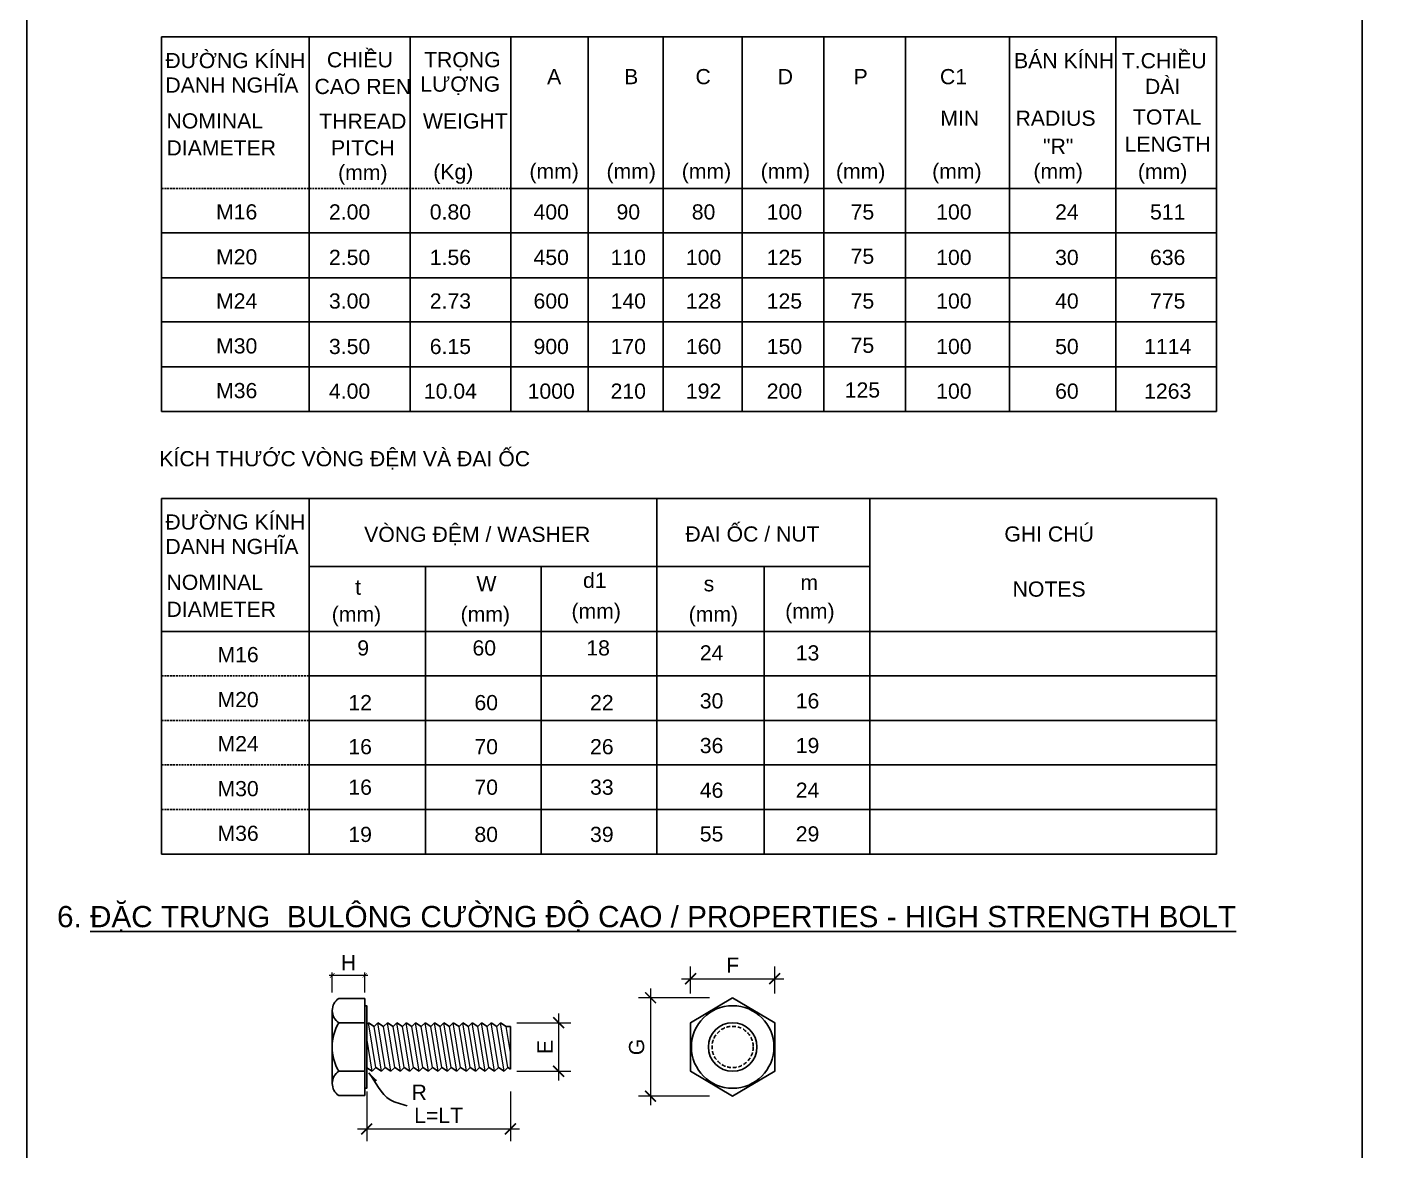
# Model space of a CAD drawing. Header units: millimetres. Extents: x -205508 to -110432, y 549193 to 571297.
# Drawn here: x -134922 to -132698, y 551479 to 553330 of the extents above; entities that cross this region are included whole.
import ezdxf
from ezdxf.enums import TextEntityAlignment as Align

# ---------------------------------------------------------------- set-up
doc = ezdxf.new("R2010")
doc.units = ezdxf.units.MM
doc.header["$LTSCALE"] = 25
doc.header["$MEASUREMENT"] = 0
doc.header["$PDSIZE"] = 50
doc.linetypes.add('DETAIL$0$HIDDEN', pattern=[0.375, 0.25, -0.125])
doc.linetypes.add('DETAIL$0$HIDDEN2', pattern=[0.1875, 0.125, -0.0625])
for name, color, linetype, lineweight in [('DETAIL$0$HATCH', 8, 'Continuous', 5), ('DETAIL$0$S-Bolts', 2, 'Continuous', 25), ('DETAIL$0$S-Border', 7, 'Continuous', 25), ('DETAIL$0$S-Dim', 8, 'Continuous', 20), ('DETAIL$0$S-Text-EN', 3, 'Continuous', 25), ('DETAIL$0$S-Text-VN', 7, 'Continuous', 25)]:
    doc.layers.add(name, color=color, linetype=linetype, lineweight=lineweight)
doc.layers.add('DETAIL$0$S-Stif', color=7, linetype='Continuous')
doc.layers.add('DETAIL$0$Standard', color=7, linetype='Continuous')
doc.styles.add('DETAIL$0$ABBO-S', font='arial.ttf')
doc.styles.add('DETAIL$0$S-TEXT-VN', font='arial.ttf')
doc.dimstyles.new('DETAIL$0$S-1-10', dxfattribs={"dimscale": 10, "dimtxt": 2.5, "dimasz": 1.8, "dimexe": 2, "dimexo": 2, "dimgap": 1, "dimtad": 1, "dimdec": 0, "dimzin": 12, "dimdsep": 46, "dimtxsty": 'DETAIL$0$S-TEXT-VN', "dimblk": 'DETAIL$0$_ArchTick', "dimcen": -1, "dimdle": 1.5, "dimclrd": 8, "dimclre": 8, "dimclrt": 7, "dimadec": 0, "dimazin": 0, "dimtfac": 1, "dimtdec": 0, "dimtix": 1, "dimtofl": 0, "dimtmove": 0, "dimatfit": 2, "dimfxl": 1, "dimtolj": 1, "dimtzin": 0, "dimlwd": -1, "dimlwe": -1, "dimarcsym": 0})

# ---------------------------------------------------------------- blocks, each defined once
blk = doc.blocks.new('DETAIL$0$bolt lienket')
for p, q in [((-60, 20.35), (-70.72, 20.35)), ((-60, -19.65), (-60, 20.35)), ((-73.4, -14.65), (-73.4, 15.35)), ((-59.2, 9.63), (-58.46, 10.35)), ((-58.46, 10.35), (-56.12, 8.85)), ((-56.12, 8.85), (-54.58, 10.35)), ((-54.58, 10.35), (-52.24, 8.85)), ((-52.24, 8.85), (-50.7, 10.35)), ((-50.7, 10.35), (-48.35, 8.85)), ((-48.35, 8.85), (-46.81, 10.35)), ((-46.81, 10.35), (-44.47, 8.85)), ((-44.47, 8.85), (-42.93, 10.35)), ((-42.93, 10.35), (-40.59, 8.85)), ((-40.59, 8.85), (-39.05, 10.35)), ((-39.05, 10.35), (-36.71, 8.85)), ((-36.71, 8.85), (-35.17, 10.35)), ((-35.17, 10.35), (-32.82, 8.85)), ((-32.82, 8.85), (-31.28, 10.35)), ((-31.28, 10.35), (-28.94, 8.85)), ((-28.94, 8.85), (-27.4, 10.35)), ((-27.4, 10.35), (-25.06, 8.85)), ((-25.06, 8.85), (-23.52, 10.35)), ((-23.52, 10.35), (-21.18, 8.85)), ((-21.18, 8.85), (-19.64, 10.35)), ((-19.64, 10.35), (-17.29, 8.85)), ((-17.29, 8.85), (-15.76, 10.35)), ((-15.76, 10.35), (-13.41, 8.85)), ((-13.41, 8.85), (-11.87, 10.35)), ((-11.87, 10.35), (-9.53, 8.85)), ((-9.53, 8.85), (-7.99, 10.35)), ((-7.99, 10.35), (-5.65, 8.85)), ((-5.65, 8.85), (-4.11, 10.35)), ((-4.11, 10.35), (-1.77, 8.85)), ((-1.77, 8.85), (0, 8.85)), ((-59.2, -8.23), (-56.98, -9.65)), ((-56.98, -9.65), (-55.44, -8.15)), ((-55.44, -8.15), (-53.1, -9.65)), ((-53.1, -9.65), (-51.56, -8.15)), ((-51.56, -8.15), (-49.22, -9.65)), ((-49.22, -9.65), (-47.68, -8.15)), ((-47.68, -8.15), (-45.34, -9.65)), ((-45.34, -9.65), (-43.8, -8.15)), ((-43.8, -8.15), (-41.45, -9.65)), ((-41.45, -9.65), (-39.92, -8.15)), ((-39.92, -8.15), (-37.57, -9.65)), ((-37.57, -9.65), (-36.03, -8.15)), ((-36.03, -8.15), (-33.69, -9.65)), ((-33.69, -9.65), (-32.15, -8.15)), ((-32.15, -8.15), (-29.81, -9.65)), ((-29.81, -9.65), (-28.27, -8.15)), ((-28.27, -8.15), (-25.93, -9.65)), ((-25.93, -9.65), (-24.39, -8.15)), ((-24.39, -8.15), (-22.04, -9.65)), ((-22.04, -9.65), (-20.5, -8.15)), ((-20.5, -8.15), (-18.16, -9.65)), ((-18.16, -9.65), (-16.62, -8.15)), ((-16.62, -8.15), (-14.28, -9.65)), ((-14.28, -9.65), (-12.74, -8.15)), ((-12.74, -8.15), (-10.4, -9.65)), ((-10.4, -9.65), (-8.86, -8.15)), ((-8.86, -8.15), (-6.51, -9.65)), ((-6.51, -9.65), (-4.98, -8.15)), ((-4.98, -8.15), (-2.63, -9.65)), ((-2.63, -9.65), (-1.09, -8.15)), ((-1.09, -8.15), (0, -8.85)), ((-60, -19.65), (-70.72, -19.65))]:
    blk.add_line(p, q)
at = {"color": 4}
for p, q in [((-60, 10.35), (-70.72, 10.35)), ((-60, -9.65), (-70.72, -9.65))]:
    blk.add_line(p, q, dxfattribs=at)
blk.add_lwpolyline([(-60, -16.65), (-59.2, -16.65), (-59.2, 17.35), (-60, 17.35)], close=True)
blk.add_lwpolyline([(0, -8.85), (0, 8.85)])
for centre, radius, start, end in [((-67.4, 15.35), 6, 123.5573, 236.4427), ((-53.43, 0.35), 19.97, 149.9585, 210.0415), ((-67.4, -14.65), 6, 123.5573, 236.4427)]:
    blk.add_arc(centre, radius, start, end, dxfattribs=at)
at = {"layer": 'DETAIL$0$HATCH'}
for p, q in [((-55.44, -8.15), (-58.46, 10.35)), ((-53.1, -9.65), (-56.12, 8.85)), ((-51.56, -8.15), (-54.58, 10.35)), ((-49.22, -9.65), (-52.24, 8.85)), ((-47.68, -8.15), (-50.7, 10.35)), ((-45.34, -9.65), (-48.35, 8.85)), ((-43.8, -8.15), (-46.81, 10.35)), ((-41.45, -9.65), (-44.47, 8.85)), ((-39.92, -8.15), (-42.93, 10.35)), ((-37.57, -9.65), (-40.59, 8.85)), ((-36.03, -8.15), (-39.05, 10.35)), ((-33.69, -9.65), (-36.71, 8.85)), ((-32.15, -8.15), (-35.17, 10.35)), ((-29.81, -9.65), (-32.82, 8.85)), ((-28.27, -8.15), (-31.28, 10.35)), ((-25.93, -9.65), (-28.94, 8.85)), ((-24.39, -8.15), (-27.4, 10.35)), ((-22.04, -9.65), (-25.06, 8.85)), ((-20.5, -8.15), (-23.52, 10.35)), ((-18.16, -9.65), (-21.18, 8.85)), ((-16.62, -8.15), (-19.64, 10.35)), ((-14.28, -9.65), (-17.29, 8.85)), ((-12.74, -8.15), (-15.76, 10.35)), ((-10.4, -9.65), (-13.41, 8.85)), ((-8.86, -8.15), (-11.87, 10.35)), ((-6.51, -9.65), (-9.53, 8.85)), ((-4.98, -8.15), (-7.99, 10.35)), ((-2.63, -9.65), (-5.65, 8.85)), ((-1.09, -8.15), (-4.11, 10.35)), ((0, -1.98), (-1.77, 8.85)), ((-56.98, -9.65), (-59.2, 3.94))]:
    blk.add_line(p, q, dxfattribs=at)
blk = doc.blocks.new('DETAIL$0$_ArchTick')
at = {"color": 0, "linetype": 'ByBlock', "const_width": 0.15}
blk.add_lwpolyline([(-0.5, -0.5), (0.5, 0.5)], dxfattribs=at)
blk = doc.blocks.new('*D242')
at = {"layer": 'Defpoints', "color": 0, "transparency": 16777216}
for p in [(-134362.5, 551596.9), (-134125.7, 551596.9), (-134125.7, 551514.9)]:
    blk.add_point(p, dxfattribs=at)
at = {"layer": 'DETAIL$0$S-Dim', "color": 8, "transparency": 16777216}
for p, q in [((-134362.5, 551576.9), (-134362.5, 551494.9)), ((-134125.7, 551576.9), (-134125.7, 551494.9)), ((-134377.5, 551514.9), (-134110.7, 551514.9))]:
    blk.add_line(p, q, dxfattribs=at)
at = {"layer": 'DETAIL$0$S-Dim', "color": 8, "transparency": 16777216, "xscale": 18, "yscale": 18, "zscale": 18, "rotation": 180}
blk.add_blockref('DETAIL$0$_ArchTick', (-134362.5, 551514.9), dxfattribs=at)
at = {"layer": 'DETAIL$0$S-Dim', "color": 8, "transparency": 16777216, "xscale": 18, "yscale": 18, "zscale": 18}
blk.add_blockref('DETAIL$0$_ArchTick', (-134125.7, 551514.9), dxfattribs=at)
at = {"layer": 'DETAIL$0$S-Dim', "color": 7, "transparency": 16777216, "insert": (-134244.1, 551537.4), "char_height": 25, "attachment_point": 5, "style": 'DETAIL$0$ABBO-S'}
blk.add_mtext('\\A1;L=LT', dxfattribs=at)
blk = doc.blocks.new('*D243')
at = {"layer": 'Defpoints', "color": 0, "transparency": 16777216}
for p in [(-134135.2, 551690), (-134135.2, 551610), (-134046.3, 551610)]:
    blk.add_point(p, dxfattribs=at)
at = {"layer": 'DETAIL$0$S-Dim', "color": 8, "transparency": 16777216}
for p, q in [((-134115.2, 551690), (-134026.3, 551690)), ((-134046.3, 551705), (-134046.3, 551595)), ((-134115.2, 551610), (-134026.3, 551610))]:
    blk.add_line(p, q, dxfattribs=at)
at = {"layer": 'DETAIL$0$S-Dim', "color": 8, "transparency": 16777216, "xscale": 18, "yscale": 18, "zscale": 18}
for p, rotation in [((-134046.3, 551690), 90), ((-134046.3, 551610), 270)]:
    blk.add_blockref('DETAIL$0$_ArchTick', p, dxfattribs=dict(at, rotation=rotation))
at = {"layer": 'DETAIL$0$S-Dim', "color": 7, "transparency": 16777216, "insert": (-134068.8, 551650), "char_height": 25, "attachment_point": 5, "rotation": 90, "style": 'DETAIL$0$ABBO-S'}
blk.add_mtext('\\A1;E', dxfattribs=at)
blk = doc.blocks.new('*D244')
at = {"layer": 'Defpoints', "color": 0, "transparency": 16777216}
for p in [(-133690.3, 551762.4), (-133828.9, 551718.2), (-133690.3, 551718.2)]:
    blk.add_point(p, dxfattribs=at)
at = {"layer": 'DETAIL$0$S-Dim', "color": 8, "transparency": 16777216}
for p, q in [((-133828.9, 551738.2), (-133828.9, 551782.4)), ((-133690.3, 551738.2), (-133690.3, 551782.4)), ((-133843.9, 551762.4), (-133675.3, 551762.4))]:
    blk.add_line(p, q, dxfattribs=at)
at = {"layer": 'DETAIL$0$S-Dim', "color": 8, "transparency": 16777216, "xscale": 18, "yscale": 18, "zscale": 18, "rotation": 180}
blk.add_blockref('DETAIL$0$_ArchTick', (-133828.9, 551762.4), dxfattribs=at)
at = {"layer": 'DETAIL$0$S-Dim', "color": 8, "transparency": 16777216, "xscale": 18, "yscale": 18, "zscale": 18}
blk.add_blockref('DETAIL$0$_ArchTick', (-133690.3, 551762.4), dxfattribs=at)
at = {"layer": 'DETAIL$0$S-Dim', "color": 7, "transparency": 16777216, "insert": (-133759.6, 551784.9), "char_height": 25, "attachment_point": 5, "style": 'DETAIL$0$ABBO-S'}
blk.add_mtext('\\A1;F', dxfattribs=at)
blk = doc.blocks.new('*D245')
at = {"layer": 'Defpoints', "color": 0, "transparency": 16777216}
for p in [(-133777.8, 551731.1), (-133894.8, 551569), (-133777.8, 551569)]:
    blk.add_point(p, dxfattribs=at)
at = {"layer": 'DETAIL$0$S-Dim', "color": 8, "transparency": 16777216}
for p, q in [((-133894.8, 551746.1), (-133894.8, 551554)), ((-133797.8, 551731.1), (-133914.8, 551731.1)), ((-133797.8, 551569), (-133914.8, 551569))]:
    blk.add_line(p, q, dxfattribs=at)
at = {"layer": 'DETAIL$0$S-Dim', "color": 8, "transparency": 16777216, "xscale": 18, "yscale": 18, "zscale": 18}
for p, rotation in [((-133894.8, 551731.1), 90), ((-133894.8, 551569), 270)]:
    blk.add_blockref('DETAIL$0$_ArchTick', p, dxfattribs=dict(at, rotation=rotation))
at = {"layer": 'DETAIL$0$S-Dim', "color": 7, "transparency": 16777216, "insert": (-133917.7, 551650), "char_height": 25, "attachment_point": 5, "rotation": 90, "style": 'DETAIL$0$ABBO-S'}
blk.add_mtext('\\A1;G', dxfattribs=at)

msp = doc.modelspace()

# ---------------------------------------------------------------- linework, layer by layer
msp.add_lwpolyline([(-133759.6, 551731.1), (-133828.9, 551690), (-133828.9, 551610), (-133759.6, 551569), (-133690.3, 551610), (-133690.3, 551690)], close=True)
msp.add_circle((-133759.6, 551650), 40)
at = {"layer": 'DETAIL$0$S-Bolts'}
msp.add_circle((-133759.6, 551650), 68, dxfattribs=at)
at = {"layer": 'DETAIL$0$S-Bolts', "color": 9, "linetype": 'DETAIL$0$HIDDEN'}
msp.add_circle((-133759.6, 551650), 34, dxfattribs=at)
at = {"layer": 'DETAIL$0$S-Border', "linetype": 'DETAIL$0$HIDDEN2'}
for p, q in [((-134700.4, 553064), (-132962.4, 553064)), ((-134700.4, 553064), (-132962.4, 553064)), ((-134124.9, 553064), (-132962.4, 553064)), ((-134124.9, 553064), (-132962.4, 553064)), ((-134700.4, 552261.6), (-134457.1, 552261.6)), ((-134700.4, 552261.6), (-134457.1, 552261.6)), ((-134700.4, 552188), (-134457.1, 552188)), ((-134700.4, 552115), (-134457.1, 552115)), ((-134700.4, 552115), (-134457.1, 552115)), ((-134700.4, 552041.3), (-134457.1, 552041.3))]:
    msp.add_line(p, q, dxfattribs=at)
at = {"layer": 'DETAIL$0$S-Border', "linetype": 'DETAIL$0$HIDDEN2', "ltscale": 0.3}
for p, q in [((-134700.4, 552990.9), (-132962.4, 552990.9)), ((-134700.4, 552990.9), (-132962.4, 552990.9)), ((-134124.9, 552990.9), (-132962.4, 552990.9)), ((-134124.9, 552990.9), (-132962.4, 552990.9)), ((-134700.4, 552917.3), (-132962.4, 552917.3)), ((-134124.9, 552917.3), (-132962.4, 552917.3)), ((-134700.4, 552844.3), (-132962.4, 552844.3)), ((-134700.4, 552844.3), (-132962.4, 552844.3)), ((-134124.9, 552844.3), (-132962.4, 552844.3)), ((-134124.9, 552844.3), (-132962.4, 552844.3)), ((-134700.4, 552770.6), (-132962.4, 552770.6)), ((-134124.9, 552770.6), (-132962.4, 552770.6)), ((-134457.1, 552261.6), (-132962.2, 552261.6)), ((-134457.1, 552261.6), (-132962.2, 552261.6)), ((-134457.1, 552188), (-132962.2, 552188)), ((-134457.1, 552115), (-132962.2, 552115)), ((-134457.1, 552115), (-132962.2, 552115)), ((-134457.1, 552041.3), (-132962.2, 552041.3))]:
    msp.add_line(p, q, dxfattribs=at)
at = {"layer": 'DETAIL$0$S-Dim'}
for p, q in [((-134360.7, 551767.9), (-134424.3, 551767.9)), ((-134419.3, 551740), (-134419.3, 551772.9)), ((-134365.7, 551740), (-134365.7, 551772.9))]:
    msp.add_line(p, q, dxfattribs=at)
at = {"layer": 'DETAIL$0$S-Stif'}
for p, q in [((-134700.4, 553314), (-132962.4, 553314)), ((-134700.4, 553314), (-134700.4, 552697)), ((-134457.1, 553314), (-134457.1, 552697)), ((-134291, 553314), (-134291, 552697)), ((-133997.9, 553314), (-133997.9, 552697)), ((-133873.9, 553314), (-133873.9, 552697)), ((-133743.9, 553314), (-133743.9, 552697)), ((-133609.4, 553314), (-133609.4, 552697)), ((-133474.9, 553314), (-133474.9, 552697)), ((-133303.5, 553314), (-133303.5, 552697)), ((-133128.5, 553314), (-133128.5, 552697)), ((-132962.4, 553314), (-132962.4, 552697)), ((-132962.4, 553314), (-132962.4, 552697)), ((-134700.4, 552553.8), (-134457.1, 552553.8)), ((-134700.4, 552553.8), (-134700.4, 551967.7)), ((-134457.1, 552553.8), (-134457.1, 551967.7)), ((-134457.1, 552553.8), (-133533.4, 552553.8)), ((-134457.1, 552553.8), (-134457.1, 551967.7)), ((-133884.7, 552553.8), (-133884.7, 551967.7)), ((-133884.7, 552553.8), (-133884.7, 551967.7)), ((-133533.4, 552553.8), (-133533.4, 552203.4)), ((-133533.4, 552553.8), (-132962.2, 552553.8)), ((-133533.4, 552553.8), (-133533.4, 551967.7)), ((-132962.2, 552553.8), (-132962.2, 551967.7)), ((-134457.1, 552441.4), (-133533.4, 552441.4)), ((-134265.9, 552441.4), (-134265.9, 551967.7)), ((-134074.9, 552441.4), (-134074.9, 551967.7)), ((-133707.4, 552441.4), (-133707.4, 551967.7)), ((-134700.4, 552334.7), (-134457.1, 552334.7)), ((-134700.4, 552334.7), (-134457.1, 552334.7)), ((-134457.1, 552334.7), (-133884.7, 552334.7)), ((-134457.1, 552334.7), (-133533.4, 552334.7)), ((-133533.4, 552334.7), (-132962.2, 552334.7)), ((-133533.4, 552334.7), (-132962.2, 552334.7))]:
    msp.add_line(p, q, dxfattribs=at)
at = {"layer": 'DETAIL$0$S-Text-VN', "linetype": 'Continuous'}
msp.add_line((-134124.9, 553314), (-134124.9, 552697), dxfattribs=at)
at = {"layer": 'DETAIL$0$S-Text-VN'}
for p, q in [((-134700.4, 552697), (-132962.4, 552697)), ((-134700.4, 551967.7), (-134457.1, 551967.7)), ((-134457.1, 551967.7), (-132962.2, 551967.7))]:
    msp.add_line(p, q, dxfattribs=at)
at = {"layer": 'DETAIL$0$Standard'}
msp.add_line((-132722.2, 554652), (-132722.2, 549192.7), dxfattribs=at)
msp.add_lwpolyline([(-134922.2, 549192.7), (-128322.2, 549192.7), (-128322.2, 554652), (-134922.2, 554652)], close=True, dxfattribs=at)

# ---------------------------------------------------------------- block references
at = {"layer": 'DETAIL$0$S-Bolts', "xscale": 4, "yscale": 4, "zscale": 4}
msp.add_blockref('DETAIL$0$bolt lienket', (-134125.7, 551648.6), dxfattribs=at)
at = {"layer": 'DETAIL$0$S-Dim', "xscale": 7.5, "yscale": 7.5, "zscale": 7.5, "rotation": 180}
msp.add_blockref('DETAIL$0$_ArchTick', (-134419.3, 551767.9), dxfattribs=at)
at = {"layer": 'DETAIL$0$S-Dim', "xscale": 7.5, "yscale": 7.5, "zscale": 7.5}
msp.add_blockref('DETAIL$0$_ArchTick', (-134365.7, 551767.9), dxfattribs=at)

# ---------------------------------------------------------------- texts
at = {"layer": 'DETAIL$0$S-Text-EN', "linetype": 'Continuous', "style": 'DETAIL$0$S-TEXT-VN'}
for p in [(-134692.4, 553163.1), (-134692.4, 552403)]:
    msp.add_text('NOMINAL', height=25, rotation=0, dxfattribs=at).set_placement(p)
for s, p in [('THREAD', (-134368.9, 553162.7)), ('WEIGHT', (-134200, 553162.9)), ('MIN', (-133385.4, 553167.5)), ('RADIUS', (-133227.6, 553167.5)), ('TOTAL', (-133043.7, 553169.5)), ('DIAMETER', (-134602.1, 553118.6)), ('PITCH', (-134368.9, 553118.7)), ('LENGTH', (-133043, 553124.8)), ('NOTES', (-133238.2, 552391.8)), ('DIAMETER', (-134602.1, 552358.5))]:
    msp.add_text(s, height=25, rotation=0, dxfattribs=at).set_placement(p, align=Align.CENTER)
for s, p in [('H', (-134405.1, 551776.4)), ('R', (-134288.7, 551562.9))]:
    msp.add_text(s, height=25, dxfattribs=at).set_placement(p)
at = {"layer": 'DETAIL$0$S-Text-VN', "linetype": 'Continuous', "style": 'DETAIL$0$S-TEXT-VN'}
for s, p in [('ĐƯỜNG KÍNH', (-134694.2, 553262.5)), ('DANH NGHĨA', (-134694.2, 553222.1)), ('ĐƯỜNG KÍNH', (-134694.2, 552502.3)), ('DANH NGHĨA', (-134694.2, 552462))]:
    msp.add_text(s, height=25, rotation=0, dxfattribs=at).set_placement(p)
for s, p in [('CHIỀU ', (-134368.9, 553263.8)), ('BÁN KÍNH', (-133213.5, 553262.4)), ('T.CHIỀU ', (-133043.7, 553262.2)), ('TRỌNG ', (-134200, 553264)), ('CAO REN', (-134368.9, 553219.8)), ('LƯỢNG', (-134208.3, 553223.7)), ('A', (-134053.7, 553236)), ('B', (-133926.7, 553236)), ('C', (-133808.2, 553236)), ('D', (-133672.7, 553236)), ('P', (-133548.7, 553236)), ('C1', (-133395.7, 553236)), ('DÀI', (-133051.2, 553219.9)), ('"R"', (-133223.3, 553121.3)), ('(mm)', (-134368.9, 553078.1)), ('(Kg)', (-134219.8, 553079.4)), ('(mm)', (-134053.7, 553080.2)), ('(mm)', (-133926.7, 553080.2)), ('(mm)', (-133802.7, 553080.2)), ('(mm)', (-133672.7, 553080.2)), ('(mm)', (-133548.7, 553080.2)), ('(mm)', (-133390.2, 553080.2)), ('(mm)', (-133223.3, 553080.2)), ('(mm)', (-133051.2, 553079.9)), ('M16', (-134576.7, 553013.2)), ('2.00', (-134390.7, 553013.1)), ('0.80', (-134224.6, 553013.1)), ('400', (-134058.5, 553013.1)), ('90', (-133931.5, 553013.1)), ('80', (-133807.5, 553013.1)), ('100', (-133674.3, 553013.1)), ('75', (-133545.8, 553013.1)), ('100', (-133395.1, 553013.1)), ('24', (-133208.9, 553013.1)), ('511', (-133042.8, 553013.1)), ('M20', (-134576.7, 552939.1)), ('2.50', (-134390.7, 552938.2)), ('1.56', (-134224.6, 552938.2)), ('450', (-134058.5, 552938.2)), ('110', (-133931.5, 552938.2)), ('100', (-133807.5, 552938.2)), ('125', (-133674.3, 552938.2)), ('75', (-133545.8, 552940.1)), ('100', (-133395.1, 552938.2)), ('30', (-133208.9, 552938.2)), ('636', (-133042.8, 552938.2)), ('M24', (-134576.7, 552866.5)), ('3.00', (-134390.7, 552866.4)), ('2.73', (-134224.6, 552866.4)), ('600', (-134058.5, 552866.4)), ('140', (-133931.5, 552866.4)), ('128', (-133807.5, 552866.4)), ('125', (-133674.3, 552866.4)), ('75', (-133545.8, 552866.4)), ('100', (-133395.1, 552866.4)), ('40', (-133208.9, 552866.4)), ('775', (-133042.8, 552866.4)), ('M30', (-134576.7, 552792.4)), ('3.50', (-134390.7, 552791.5)), ('6.15', (-134224.6, 552791.5)), ('900', (-134058.5, 552791.5)), ('170', (-133931.5, 552791.5)), ('160', (-133807.5, 552791.5)), ('150', (-133674.3, 552791.5)), ('75', (-133545.8, 552793.4)), ('100', (-133395.1, 552791.5)), ('50', (-133208.9, 552791.5)), ('1114', (-133042.8, 552791.5)), ('M36', (-134576.7, 552718.8)), ('4.00', (-134390.7, 552717.9)), ('10.04', (-134224.6, 552717.9)), ('1000', (-134058.5, 552717.9)), ('210', (-133931.5, 552717.9)), ('192', (-133807.5, 552717.9)), ('200', (-133674.3, 552717.9)), ('125', (-133545.8, 552719.8)), ('100', (-133395.1, 552717.9)), ('60', (-133208.9, 552717.9)), ('1263', (-133042.8, 552717.9)), ('VÒNG ĐỆM / WASHER', (-134180.4, 552482)), ('ĐAI ỐC / NUT', (-133726.9, 552482.6)), ('GHI CHÚ', (-133238.2, 552482.6)), ('W', (-134165.2, 552400.6)), ('d1', (-133986.7, 552406.3)), ('m', (-133633.4, 552402.7)), ('t', (-134376.7, 552395)), ('s', (-133798.6, 552400.6)), ('(mm)', (-133984.4, 552355.6)), ('(mm)', (-133632.3, 552355.6)), ('(mm)', (-134379.4, 552350.5)), ('(mm)', (-134167.1, 552350.5)), ('(mm)', (-133791.3, 552350.5)), ('9', (-134368.3, 552294.9)), ('60', (-134168.8, 552294.9)), ('18', (-133981.2, 552294.9)), ('24', (-133794.3, 552286.7)), ('13', (-133636.2, 552286.7)), ('M16', (-134574.4, 552283.9)), ('M20', (-134574.4, 552209.8)), ('12', (-134373.3, 552204.8)), ('60', (-134165.6, 552204.8)), ('22', (-133975.1, 552204.8)), ('30', (-133794.3, 552207.7)), ('16', (-133636.2, 552207.7)), ('M24', (-134574.4, 552137.2)), ('16', (-134373.3, 552132.2)), ('70', (-134165.6, 552132.2)), ('26', (-133975.1, 552132.2)), ('36', (-133794.3, 552134.1)), ('19', (-133636.2, 552134.1)), ('16', (-134373.3, 552065.5)), ('70', (-134165.6, 552065.5)), ('33', (-133975.1, 552065.5)), ('M30', (-134574.4, 552063.1)), ('46', (-133794.3, 552060.5)), ('24', (-133636.2, 552060.5)), ('M36', (-134574.4, 551989.5)), ('19', (-134373.3, 551987.7)), ('80', (-134165.6, 551987.7)), ('39', (-133975.1, 551987.7)), ('55', (-133794.3, 551988.5)), ('29', (-133636.2, 551988.5))]:
    msp.add_text(s, height=25, rotation=0, dxfattribs=at).set_placement(p, align=Align.CENTER)
at = {"layer": 'DETAIL$0$S-Text-VN', "color": 4, "linetype": 'Continuous', "style": 'DETAIL$0$S-TEXT-VN'}
msp.add_text('KÍCH THƯỚC VÒNG ĐỆM VÀ ĐAI ỐC', height=25, dxfattribs=at).set_placement((-134704.1, 552606.6))
at = {"layer": 'DETAIL$0$S-Text-VN', "color": 4, "style": 'DETAIL$0$S-TEXT-VN'}
msp.add_text('6. %%UĐẶC TRƯNG  BULÔNG CƯỜNG ĐỘ CAO / PROPERTIES - HIGH STRENGTH BOLT', height=35, dxfattribs=at).set_placement((-134872.7, 551847.3))

# ---------------------------------------------------------------- dimensions: what is measured, and where the dimension line sits
at = {"layer": 'DETAIL$0$S-Dim'}
for base, p1, p2, text, picture, middle in [((-133690.3, 551762.4), (-133828.9, 551718.2), (-133690.3, 551718.2), 'F', '*D244', (-133759.6, 551784.9)), ((-134125.7, 551514.9), (-134362.5, 551596.9), (-134125.7, 551596.9), 'L=LT', '*D242', (-134244.1, 551537.4))]:
    dim = msp.add_linear_dim(base=base, p1=p1, p2=p2, text=text, dimstyle='DETAIL$0$S-1-10', override={"dimtxsty": 'DETAIL$0$ABBO-S'}, dxfattribs=at)
    dim.commit()
    dim.dimension.update_dxf_attribs({"geometry": picture, "text_midpoint": middle})
for base, p1, p2, text, picture, middle in [((-133894.8, 551569), (-133777.8, 551731.1), (-133777.8, 551569), 'G', '*D245', (-133917.7, 551650)), ((-134046.3, 551610), (-134135.2, 551690), (-134135.2, 551610), 'E', '*D243', (-134068.8, 551650))]:
    dim = msp.add_linear_dim(base=base, p1=p1, p2=p2, angle=90, text=text, dimstyle='DETAIL$0$S-1-10', override={"dimtxsty": 'DETAIL$0$ABBO-S'}, dxfattribs=at)
    dim.commit()
    dim.dimension.update_dxf_attribs({"geometry": picture, "text_midpoint": middle})

# ---------------------------------------------------------------- leaders
at = {"layer": 'DETAIL$0$S-Dim', "path_type": 1}
msp.add_leader([(-134358.8, 551607.4), (-134323.9, 551562.8), (-134295.9, 551552.9)], dimstyle='DETAIL$0$S-1-10', override={"dimtxsty": 'DETAIL$0$ABBO-S'}, dxfattribs=at)

doc.saveas('drawing.dxf')
